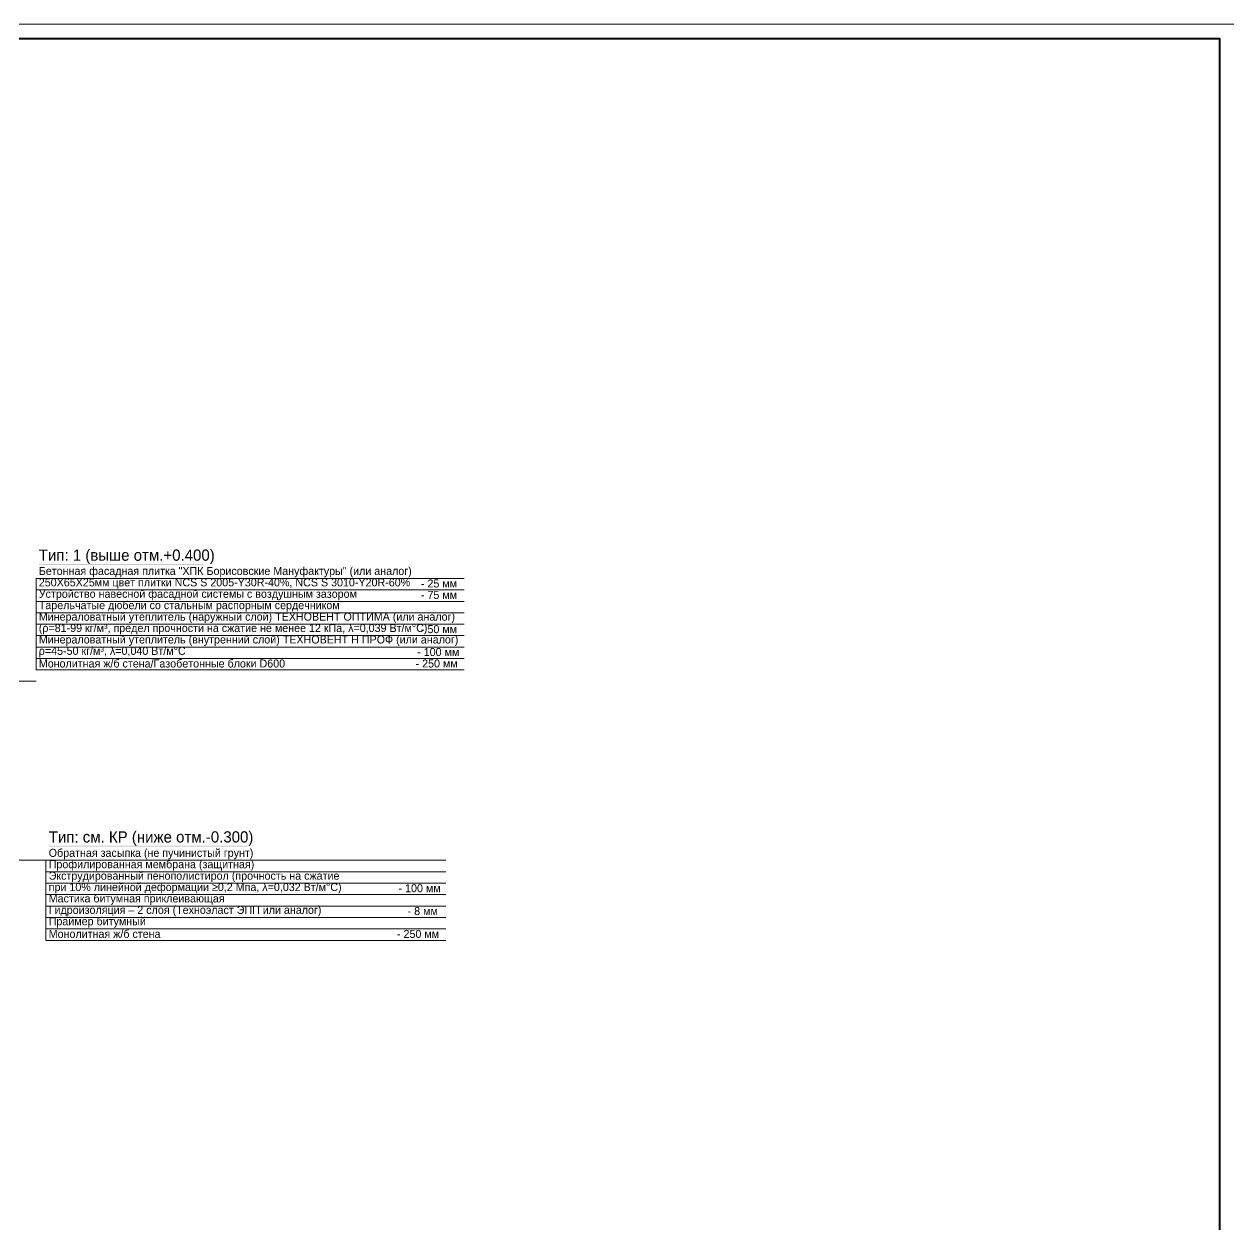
# Model space of a CAD drawing. Header units: millimetres. Extents: x -135211 to 49383, y -8033 to 228499.
# Drawn here: x 2718 to 45077, y 34013 to 76059 of the extents above; entities that cross this region are included whole.
import ezdxf

# ---------------------------------------------------------------- set-up
doc = ezdxf.new("R2010")
doc.units = ezdxf.units.MM
doc.layers.add('PDF _Геометрия', color=7, linetype='Continuous', true_color=0x1d1d1d)
doc.layers.add('PDF _Сплошная заливка', color=7, linetype='Continuous', true_color=0xffffff)
doc.layers.add('PDF _Текст', color=7, linetype='Continuous')

msp = doc.modelspace()

# ---------------------------------------------------------------- linework, layer by layer
at = {"layer": 'PDF _Геометрия', "color": 7, "lineweight": 18}
msp.add_lwpolyline([(-133207.6304183057, -8031.695598829233), (-133207.6304183057, 76058.68901655603), (45076.57221265367, 76058.68901655603)], dxfattribs=at)
at = {"layer": 'PDF _Геометрия', "color": 7, "lineweight": 40}
msp.add_lwpolyline([(-131209.583979415, 75559.17686692398), (44580.71092784949, 75559.17686692398), (44580.71092784949, -7533.461401820759), (-131209.583979415, -7533.461401820759)], dxfattribs=at)
at = {"layer": 'PDF _Геометрия', "color": 7, "lineweight": 9}
for points in [[(3124.428882149106, 56645.52205443531), (18126.98496631085, 56645.52205443531)], [(3132.153235541482, 53444.01803507578), (3132.153235541482, 56644.48892266577)], [(3124.428882149106, 56247.59458154031), (18126.98496631085, 56247.59458154031)], [(3124.428882149106, 55845.49187016584), (18126.98496631085, 55845.49187016584)], [(3124.428882149106, 55447.56439727083), (18126.98496631085, 55447.56439727083)], [(3124.428882149106, 55045.36648435367), (18126.98496631085, 55045.36648435367)], [(3124.428882149106, 54647.44127683571), (18126.98496631085, 54647.44127683571)], [(3124.428882149106, 54245.33630936852), (18126.98496631085, 54245.33630936852)], [(3124.428882149106, 53847.40882718919), (18126.98496631085, 53847.40882718919)], [(3124.428882149106, 53445.30612509904), (18126.98496631085, 53445.30612509904)], [(3132.153235541482, 53046.12277252861), (600.2465423956455, 53046.12277252861)], [(3474.340735541482, 43975.15285318496), (3474.340735541482, 46777.55416684142), (-526.3288960444042, 46777.55416684142)], [(3477.832956241997, 46776.73788247134), (17477.706120157, 46776.73788247134)], [(3477.832956241997, 46374.6021683963), (17477.706120157, 46374.6021683963)], [(3477.832956241997, 45976.62602596916), (17477.706120157, 45976.62602596916)], [(3477.832956241997, 45574.49031189413), (17477.706120157, 45574.49031189413)], [(3477.832956241997, 45176.51416946699), (17477.706120157, 45176.51416946699)], [(3477.832956241997, 44774.37845539195), (17477.706120157, 44774.37845539195)], [(3477.832956241997, 44376.49710605935), (17477.706120157, 44376.49710605935)], [(3477.832956241997, 43974.26886379207), (17477.706120157, 43974.26886379207)]]:
    msp.add_lwpolyline(points, dxfattribs=at)
at = {"layer": 'PDF _Сплошная заливка', "color": 7, "lineweight": 0, "transparency": 33554559}
for points in [[(3228.101792650385, 57156.93716078784), (9001.98496631076, 57156.93716078784), (3228.101792650385, 57123.08705838494), (9001.98496631076, 57123.08705838494)], [(3570.185532615607, 47290.10471558366), (10546.21573554157, 47290.10471558366), (3570.185532615607, 47256.2380115459), (10546.21573554157, 47256.2380115459)]]:
    msp.add_solid(points, dxfattribs=at)

# ---------------------------------------------------------------- texts
at = {"layer": 'PDF _Текст', "attachment_point": 4, "style": ''}
for s, insert, char_height in [('Тип: 1 (выше отм.+0.400)', (3229.705471265916, 57406.08768632937), 393.1484823330473), ('Бетонная фасадная плитка "ХПК Борисовские Мануфактуры" (или аналог)', (3229.705471265916, 56868.48458640016), 280.2619680032936), ('250Х65Х25мм цвет плитки NCS S 2005-Y30R-40%, NCS S 3010-Y20R-60%', (3229.714083818981, 56470.56094907122), 280.2619680032936), ('- 25 мм', (16610.96892100645, 56470.55879593295), 280.2619680032936), ('Устройство навесной фасадной системы с воздушным зазором', (3229.722696372075, 56068.40208875975), 280.2619680032936), ('- 75 мм', (16610.96892100645, 56068.39993562148), 280.2619680032936), ('Тарельчатые дюбели со стальным распорным сердечником', (3229.722696372075, 55670.47629829255), 280.2619680032936), ('Минераловатный утеплитель (наружный слой) ТЕХНОВЕНТ ОПТИМА (или аналог)', (3229.714083818981, 55268.31959111935), 280.2619680032936), ('(ρ=81-99 кг/м³, предел прочности на сжатие не менее 12 кПа, λ=0,039 Вт/м°С)', (3229.722696372075, 54870.39380065215), 280.2619680032936), ('Минераловатный утеплитель (внутренний слой) ТЕХНОВЕНТ Н ПРОФ (или аналог)', (3229.722696372075, 54468.23494034068), 280.2619680032936), ('- 50 мм', (16610.96892100645, 54870.39164751388), 280.2619680032936), ('ρ=45-50 кг/м³, λ=0,040 Вт/м°С', (3229.714083818981, 54070.30914987347), 280.2619680032936), ('Монолитная ж/б стена/Газобетонные блоки D600', (3229.714083818981, 53668.15028956201), 280.2619680032936), ('- 250 мм', (16424.69662275253, 53668.15028956201), 280.2619680032936), ('- 100 мм', (16479.73083700455, 54070.30914987347), 280.2619680032936), ('Тип: см. КР (ниже отм.-0.300)', (3576.825811048795, 47538.40570190268), 393.1484823330473), ('Обратная засыпка (не пучинистый грунт)', (3576.825811048795, 46996.56737899093), 280.2619680032936), ('Профилированная мембрана (защитная)', (3576.825811048795, 46598.64374166199), 280.2619680032936), ('Экструдированный пенополистирол (прочность на сжатие', (3576.825811048795, 46196.48488135052), 280.2619680032936), ('при 10% линейной деформации ≥0,2 Мпа, λ=0,032 Вт/м°С)', (3576.825811048795, 45798.55909088331), 280.2619680032936), ('- 100 мм', (15827.82946843447, 45798.5612440216), 280.2619680032936), ('Мастика битумная приклеивающая', (3576.825811048795, 45400.63545355439), 280.2619680032936), ('Гидроизоляция – 2 слоя (Техноэласт ЭПП или аналог)', (3576.825811048795, 44998.47659324292), 280.2619680032936), ('- 8 мм', (16145.32262558406, 44998.47874638119), 280.2619680032936), ('Праймер битумный', (3576.825811048795, 44600.55080277571), 280.2619680032936), ('Монолитная ж/б стена', (3576.825811048795, 44198.39194246424), 280.2619680032936), ('- 250 мм', (15772.79525418245, 44198.39624874078), 280.2619680032936)]:
    msp.add_mtext(s, dxfattribs=dict(at, insert=insert, char_height=char_height))

doc.saveas('drawing.dxf')
